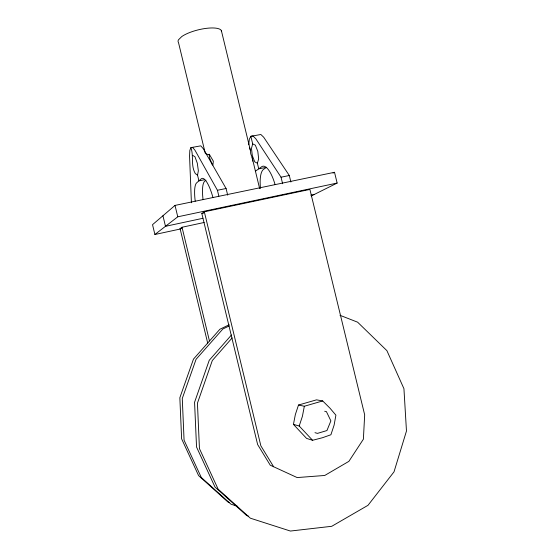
<?xml version="1.0" encoding="UTF-8"?>
<svg xmlns="http://www.w3.org/2000/svg" width="559" height="559" viewBox="0 0 559 559"><rect width="100%" height="100%" fill="white"/><g stroke="black" fill="none" stroke-linecap="round" stroke-linejoin="round"><path stroke-width="0.84" d="M212.881 165.191L213.328 161.146L209.716 155.011L206.068 153.935M248.678 144.732L249.356 139.135L250.851 136.298L260.85 134.495L263.694 137.221L289.303 175.505L290.89 182.024M221.301 30.997L221.364 30.598A22.353 6.736 -13.8 0 0 204.65 28.579A22.353 6.736 -13.8 0 0 181.773 36.552L178.475 39.815A22.353 6.736 -13.8 0 0 178.482 42.512L205.265 153.271M227.688 195.161L226.074 188.495L203.259 148.708L200.807 145.843L190.892 147.632C194.001 156.122 190.507 165.415 195.343 173.632L197.537 175.128L198.92 180.864L204.608 179.725M197.537 175.128L198.361 170.816L197.292 163.165L194.958 156.758L192.771 155.402M322.697 400.943L304.334 406.246L302.419 416.266L299.198 426L312.579 440.289L322.459 437.725L330.9 434.762L334.107 425.126L335.903 415.169L329.999 408.203L322.697 400.943L316.534 399.846L298.499 405.037L295.355 414.547L293.44 424.393L306.577 438.403L312.579 440.289M282.623 183.743L281.037 177.203L255.777 138.723L252.989 135.984L250.851 136.298L252.696 143.908L251.473 148.31L252.326 155.702L254.757 161.858L257.378 163.228L258.74 168.846L266.531 167.281L263.548 169.363A25.98 8.343 78.4 0 0 260.501 188.453M257.378 163.228L258.663 158.91L257.811 151.377L255.323 145.144L252.696 143.908M231.482 334.974L209.234 360.303L194.567 402.291L196.537 447.018L214.97 486.987L246.68 515.538L248.322 516.069M232.153 337.909L212.308 360.527L197.439 403.179L199.444 448.611L218.164 489.202L250.341 518.179L290.407 531.05L331.753 526.292L367.997 505.315L394.018 471.845L406.47 431.031L403.94 388.701L386.905 350.661L357.627 322.187L339.998 315.304M311.265 195.964L337.14 183.066L334.52 172.291L175.016 205.412L152.53 224.669L154.899 234.501L180.431 228.987M205.936 180.173L204.706 181.221A26.518 6.736 78 0 0 203.043 199.521M154.899 234.501L177.762 216.808L337.14 183.066M255.84 170.914L261.71 166.722A26.678 8.532 78.4 0 1 275.035 184.463M207.717 343.212L180.075 228.603L182.024 227.254L204.154 222.482M201.827 213.524L204.314 211.798L309.896 189.417L364.678 414.855L363.385 439.199L348.893 461.35L324.737 475.471L297.143 477.568L270.249 465.193L257.629 444.531L201.827 213.524L203.525 213.161M333.01 173.101L334.52 172.291M229.169 324.765L219.911 329.23L193.463 359.13L179.851 397.728L181.619 438.843L198.599 475.611L227.89 501.968L229.511 502.492M229.106 325.981L222.852 328.999L196.062 359.318L182.276 398.483L184.072 440.185L201.296 477.484L230.986 504.204L237.575 506.335M180.075 228.603L181.773 228.24M202.91 218.296L165.485 226.311L162.942 215.753M310.916 195.175L314.319 194.448M191.409 202.763L189.564 156.073L189.822 150.434L190.892 147.632L192.61 147.394L195.007 150.28L217.43 190.277L226.074 188.495M281.037 177.203L289.303 175.505M298.499 405.037L304.334 406.246M324.695 411.256L326.4 411.613L330.886 420.871L326.938 430.549L317.47 433.386L314.976 432.673M293.44 424.393L299.198 426M273.63 466.758L260.857 445.823L204.314 211.798M212.28 164.625L209.66 158.092L209.185 154.179M259.628 188.502L252.116 157.484L250.739 153.844L250.418 150.49L221.364 30.598M249.628 147.869L250.418 150.49M217.43 190.277L218.848 196.125M182.024 227.254L209.443 340.913M175.016 205.412L177.762 216.808M252.116 157.484L252.815 161.16M212.916 197.362A27.244 6.827 78 0 0 201.226 178.845L196.677 182.835A26.587 6.505 77.9 0 0 195.217 201.149"/></g></svg>
